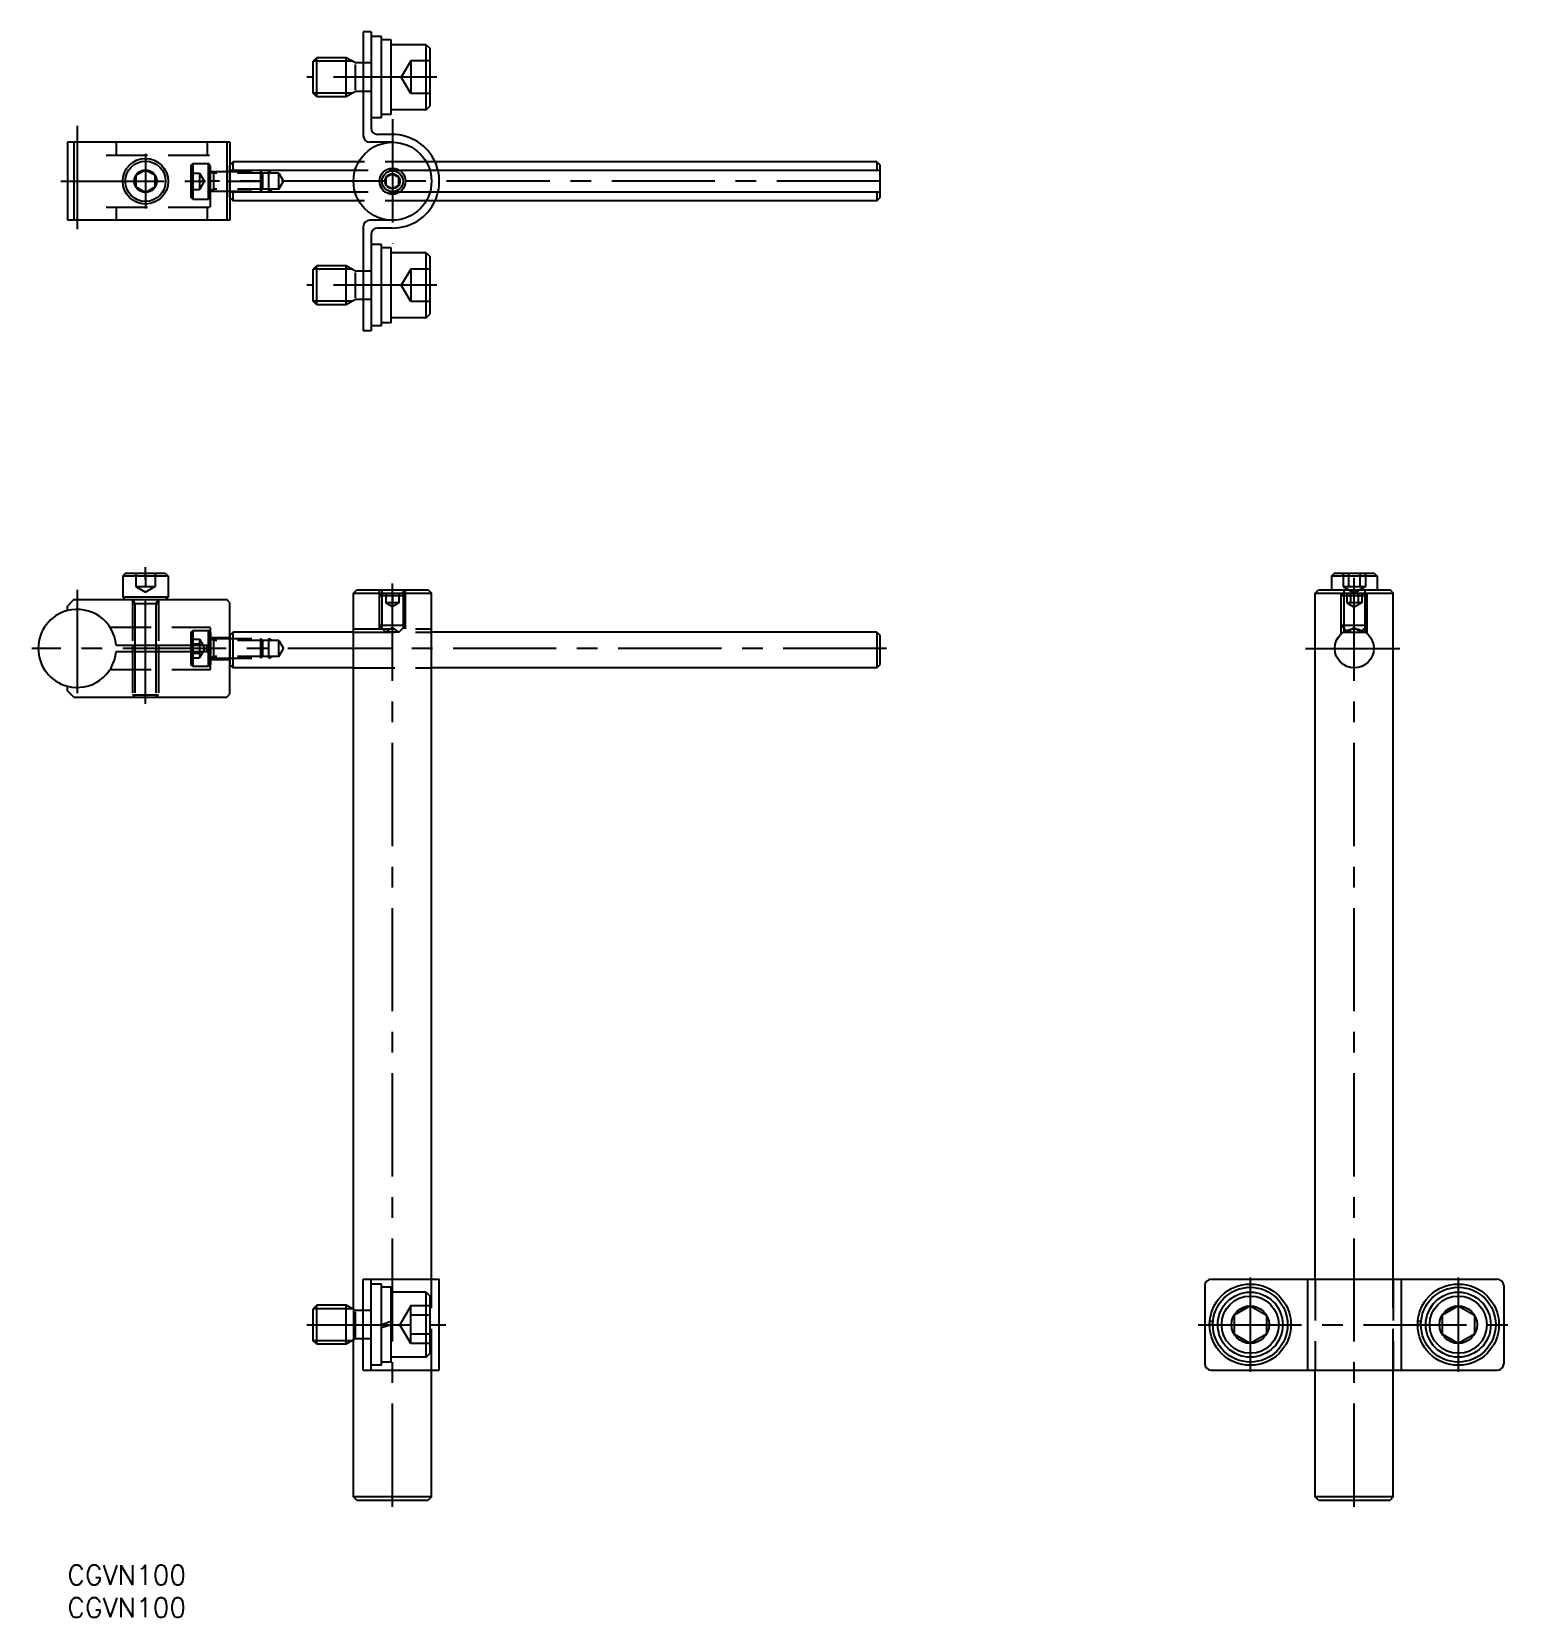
# Model space of a CAD drawing. Extents: x -5 to 222, y -8 to 236.
import ezdxf

# ---------------------------------------------------------------- set-up
doc = ezdxf.new("R2010")
doc.units = 0
doc.header["$LTSCALE"] = 0.5
for name, pattern in [('CENTER', [50.8, 31.75, -6.35, 6.35, -6.35]), ('DASHED', [19.05, 12.7, -6.35]), ('PHANTOM', [63.5, 31.75, -6.35, 6.35, -6.35, 6.35, -6.35])]:
    doc.linetypes.add(name, pattern=pattern)
for name, color, linetype in [('MSM_CENTER', 1, 'CENTER'), ('MSM_CONTINUOUS', 7, 'CONTINUOUS'), ('MSM_DASHED', 4, 'DASHED'), ('MSM_IMAGINARY', 6, 'PHANTOM'), ('MSM_NARROW', 5, 'CONTINUOUS'), ('MSM_PART_NUMBER', 7, 'CONTINUOUS')]:
    doc.layers.add(name, color=color, linetype=linetype)
doc.styles.get("Standard").update_dxf_attribs({"font": 'txt.shx', "height": 3, "bigfont": 'bigfont.shx'})

# ---------------------------------------------------------------- blocks, each defined once
blk = doc.blocks.new('*U44')
at = {"layer": 'MSM_PART_NUMBER'}
blk.add_text('CGVN100', height=3, dxfattribs=at).set_placement((0, -3))
blk = doc.blocks.new('*U45')
at = {"layer": 'MSM_PART_NUMBER'}
blk.add_text('CGVN100', height=3, dxfattribs=at).set_placement((0, -8))

msp = doc.modelspace()

# ---------------------------------------------------------------- linework, layer by layer
at = {"layer": 'MSM_CENTER'}
for p, q in [((56.8, 228.84), (36.8, 228.84)), ((50, 222.39), (50, 203.28)), ((1.5, 221.34), (1.5, 203.34)), ((12, 217.04), (12, 208.64)), ((-1, 212.84), (29.49, 212.84)), ((125, 212.84), (22, 212.84)), ((56.8, 196.84), (36.8, 196.84)), ((197.96, 9), (197.96, 154.5)), ((12, 132.5), (12, 153.5)), ((1.5, 150), (1.5, 132)), ((50, 9), (50, 151)), ((126, 141), (-5.5, 141)), ((190.46, 141), (204.95, 141)), ((181.96, 44.25), (181.96, 29.75)), ((213.96, 44.25), (213.96, 29.75)), ((36.8, 37), (58.2, 37)), ((173.96, 37), (221.96, 37))]:
    msp.add_line(p, q, dxfattribs=at)
at = {"layer": 'MSM_CONTINUOUS'}
for p, q in [((46.7, 235.84), (45.5, 235.84)), ((45.5, 235.84), (45.5, 219.84)), ((46.7, 235.84), (46.7, 221.04)), ((48.3, 235.09), (46.7, 235.09)), ((48.3, 222.59), (48.3, 235.09)), ((49.8, 234.59), (48.3, 234.59)), ((49.8, 223.09), (49.8, 234.59)), ((38.34, 231.84), (37.8, 231.3)), ((42.9, 231.84), (38.34, 231.84)), ((38.34, 225.84), (38.34, 231.84)), ((42.9, 225.84), (42.9, 231.84)), ((44.29, 231.04), (42.9, 231.84)), ((55.2, 233.84), (49.8, 233.84)), ((55.2, 223.84), (55.2, 233.84)), ((55.2, 233.84), (55.8, 233.24)), ((55.8, 224.44), (55.8, 233.24)), ((37.8, 226.38), (37.8, 231.3)), ((45.5, 231.04), (44.29, 231.04)), ((38.34, 225.84), (37.8, 226.38)), ((42.9, 225.84), (38.34, 225.84)), ((44.29, 226.64), (42.9, 225.84)), ((45.5, 226.64), (44.29, 226.64)), ((55.2, 223.84), (55.8, 224.44)), ((48.3, 222.59), (46.7, 222.59)), ((49.8, 223.09), (48.3, 223.09)), ((55.2, 223.84), (49.8, 223.84)), ((52.5, 223.84), (52.5, 223.84)), ((53.85, 223.84), (53.85, 223.84)), ((50, 220.04), (47.7, 220.04)), ((25, 218.84), (0, 218.84)), ((0, 218.84), (0, 206.84)), ((1, 218.84), (1, 206.84)), ((24.5, 218.84), (24.5, 206.84)), ((25, 218.84), (25, 206.84)), ((50, 218.84), (46.5, 218.84)), ((25.5, 215.84), (25, 215.34)), ((25, 215.34), (25, 210.34)), ((25, 210.34), (25, 215.34)), ((25.5, 214.5), (25.5, 215.84)), ((44.8, 215.84), (25.5, 215.84)), ((124.5, 215.84), (55.2, 215.84)), ((124.5, 215.84), (125, 215.34)), ((124.5, 215.84), (124.5, 214.5)), ((125, 210.34), (125, 215.34)), ((12, 214.57), (10.5, 213.71)), ((10.5, 213.71), (10.5, 211.97)), ((13.5, 213.71), (12, 214.57)), ((13.5, 211.97), (13.5, 213.71)), ((44.23, 214.5), (25, 214.5)), ((50, 213.99), (49, 213.42)), ((49, 213.42), (49, 212.26)), ((49, 212.26), (50, 211.68)), ((51, 213.42), (50, 213.99)), ((50, 211.68), (51, 212.26)), ((51, 212.26), (51, 213.42)), ((125, 214.5), (55.77, 214.5)), ((10.5, 211.97), (12, 211.11)), ((12, 211.11), (13.5, 211.97)), ((44.23, 211.18), (25, 211.18)), ((25, 210.34), (25.5, 209.84)), ((25.5, 209.85), (25.5, 211.18)), ((44.8, 209.84), (25.5, 209.84)), ((124.5, 209.84), (55.2, 209.84)), ((125, 211.18), (55.77, 211.18)), ((124.5, 211.18), (124.5, 209.84)), ((124.5, 209.84), (125, 210.34)), ((25, 206.84), (0, 206.84)), ((45.5, 205.84), (45.5, 189.84)), ((50, 206.84), (46.5, 206.84)), ((50, 205.64), (47.7, 205.64)), ((46.7, 204.64), (46.7, 189.84)), ((48.3, 203.09), (46.7, 203.09)), ((48.3, 190.59), (48.3, 203.09)), ((49.8, 202.59), (48.3, 202.59)), ((49.8, 191.09), (49.8, 202.59)), ((55.2, 201.84), (49.8, 201.84)), ((55.2, 191.84), (55.2, 201.84)), ((55.2, 201.84), (55.8, 201.24)), ((55.8, 192.44), (55.8, 201.24)), ((38.34, 199.84), (37.8, 199.3)), ((37.8, 194.38), (37.8, 199.3)), ((42.9, 199.84), (38.34, 199.84)), ((38.34, 193.84), (38.34, 199.84)), ((42.9, 193.84), (42.9, 199.84)), ((44.29, 199.04), (42.9, 199.84)), ((45.5, 199.04), (44.29, 199.04)), ((38.34, 193.84), (37.8, 194.38)), ((42.9, 193.84), (38.34, 193.84)), ((44.29, 194.64), (42.9, 193.84)), ((45.5, 194.64), (44.29, 194.64)), ((48.3, 190.59), (46.7, 190.59)), ((49.8, 191.09), (48.3, 191.09)), ((55.2, 191.84), (49.8, 191.84)), ((52.5, 191.84), (52.5, 191.84)), ((53.85, 191.84), (53.85, 191.84)), ((55.2, 191.84), (55.8, 192.44)), ((46.7, 189.84), (45.5, 189.84)), ((8.5, 152.1), (8.9, 152.5)), ((15.5, 152.1), (8.5, 152.1)), ((8.5, 152.1), (8.5, 148.9)), ((15.1, 152.5), (8.9, 152.5)), ((15.1, 152.5), (15.5, 152.1)), ((15.5, 152.1), (15.5, 148.9)), ((194.46, 152.1), (194.86, 152.5)), ((201.46, 152.1), (194.46, 152.1)), ((194.46, 152.1), (194.46, 150)), ((201.06, 152.5), (194.86, 152.5)), ((201.06, 152.5), (201.46, 152.1)), ((201.46, 152.1), (201.46, 150)), ((15.5, 148.9), (8.5, 148.9)), ((8.5, 148.9), (8.9, 148.5)), ((15.1, 148.5), (15.5, 148.9)), ((44, 149.5), (44.5, 150)), ((44, 149.5), (56, 149.5)), ((44, 39.36), (44, 149.5)), ((44.5, 150), (55.5, 150)), ((55.5, 150), (56, 149.5)), ((56, 44), (56, 149.5)), ((191.96, 149.5), (192.46, 150)), ((191.96, 149.5), (203.96, 149.5)), ((191.96, 44), (191.96, 149.5)), ((192.46, 150), (203.46, 150)), ((203.46, 150), (203.96, 149.5)), ((203.96, 44), (203.96, 149.5)), ((1, 148.5), (0, 147.5)), ((0, 146.81), (0, 147.5)), ((1, 148.5), (24.5, 148.5)), ((25, 148), (24.5, 148.5)), ((25, 134), (25, 148)), ((7.48, 141.5), (21.5, 141.5)), ((10, 141.5), (10, 140.5)), ((14, 141.5), (14, 140.5)), ((19, 141.5), (19, 140.5)), ((19.3, 141.5), (19.3, 140.5)), ((21.5, 140.5), (21.5, 141.5)), ((25.5, 143.5), (25, 143)), ((25, 143), (25, 138.5)), ((25, 138.5), (25, 143)), ((25.5, 138), (25.5, 143.5)), ((44, 143.5), (25.5, 143.5)), ((124.5, 143.5), (56, 143.5)), ((124.5, 143.5), (125, 143)), ((124.5, 143.5), (124.5, 141)), ((125, 138.5), (125, 143)), ((196.3, 143.5), (199.62, 143.5)), ((196.96, 143.5), (196.73, 143.73)), ((198.96, 143.5), (199.19, 143.73)), ((7.48, 140.5), (21.5, 140.5)), ((124.5, 141), (124.5, 138)), ((25, 138.5), (25.5, 138)), ((44, 138), (25.5, 138)), ((124.5, 138), (56, 138)), ((124.5, 138), (125, 138.5)), ((0, 134.5), (0, 135.19)), ((1, 133.5), (0, 134.5)), ((1, 133.5), (24.5, 133.5)), ((24.5, 133.5), (25, 134)), ((45.5, 30), (45.5, 44)), ((45.5, 44), (57.2, 44)), ((46.7, 30), (46.7, 44)), ((57.2, 30), (57.2, 44)), ((175.96, 44), (219.96, 44)), ((190.76, 44), (190.76, 30)), ((205.16, 44), (205.16, 30)), ((48.3, 43.25), (46.7, 43.25)), ((48.3, 30.75), (48.3, 43.25)), ((49.8, 42.75), (48.3, 42.75)), ((49.8, 31.25), (49.8, 42.75)), ((55.2, 42), (49.8, 42)), ((55.2, 32), (55.2, 42)), ((55.2, 42), (55.8, 41.4)), ((174.96, 43), (174.96, 31)), ((220.96, 43), (220.96, 31)), ((38.34, 40), (37.8, 39.46)), ((37.8, 34.54), (37.8, 39.46)), ((42.9, 40), (38.34, 40)), ((38.34, 34), (38.34, 40)), ((42.9, 34), (42.9, 40)), ((44.29, 39.2), (42.9, 40)), ((45.5, 39.2), (44.29, 39.2)), ((55.8, 32.6), (55.8, 41.4)), ((181.96, 39.89), (179.46, 38.44)), ((181.96, 39.89), (184.46, 38.44)), ((213.96, 39.89), (211.46, 38.44)), ((213.96, 39.89), (216.46, 38.44)), ((49.8, 37.5), (48.3, 37)), ((49.8, 37), (48.3, 36.5)), ((176.21, 37), (175.71, 37)), ((176.23, 37.5), (175.73, 37.5)), ((179.46, 38.44), (179.46, 35.56)), ((184.46, 38.44), (184.46, 35.56)), ((208.21, 37), (207.71, 37)), ((208.23, 37.5), (207.73, 37.5)), ((211.46, 38.44), (211.46, 35.56)), ((216.46, 38.44), (216.46, 35.56)), ((38.34, 34), (37.8, 34.54)), ((44.29, 34.8), (42.9, 34)), ((44, 10.5), (44, 34.64)), ((45.5, 34.8), (44.29, 34.8)), ((181.96, 34.11), (179.46, 35.56)), ((184.46, 35.56), (181.96, 34.11)), ((213.96, 34.11), (211.46, 35.56)), ((216.46, 35.56), (213.96, 34.11)), ((42.9, 34), (38.34, 34)), ((55.2, 32), (49.8, 32)), ((52.5, 32), (52.5, 32)), ((53.85, 32), (53.85, 32)), ((55.2, 32), (55.8, 32.6)), ((45.5, 30), (57.2, 30)), ((48.3, 30.75), (46.7, 30.75)), ((49.8, 31.25), (48.3, 31.25)), ((56, 10.5), (56, 30)), ((175.96, 30), (219.96, 30)), ((191.96, 10.5), (191.96, 30)), ((203.96, 10.5), (203.96, 30)), ((44.5, 10), (44, 10.5)), ((56, 10.5), (44, 10.5)), ((44.5, 10), (55.5, 10)), ((56, 10.5), (55.5, 10)), ((192.46, 10), (191.96, 10.5)), ((203.96, 10.5), (191.96, 10.5)), ((192.46, 10), (203.46, 10)), ((203.96, 10.5), (203.46, 10))]:
    msp.add_line(p, q, dxfattribs=at)
for centre, radius in [((50, 212.84), 6), ((12, 212.84), 3.5), ((12, 212.84), 3.1), ((50, 212.84), 2), ((12, 212.84), 1.73), ((50, 212.84), 1.15), ((197.96, 141), 3), ((181.96, 37), 6.25), ((181.96, 37), 5.75), ((181.96, 37), 5), ((213.96, 37), 6.25), ((213.96, 37), 5.75), ((213.96, 37), 5), ((181.96, 37), 4.4), ((181.96, 37), 2.89), ((213.96, 37), 4.4), ((213.96, 37), 2.89)]:
    msp.add_circle(centre, radius, dxfattribs=at)
for centre, radius, start, end in [((46.5, 219.84), 1, 180, 270), ((47.7, 221.04), 1, 180, 270), ((50, 212.84), 7.2, 24.6243, 90), ((50, 212.84), 7.2, 270, 335.3757), ((46.5, 205.84), 1, 90, 180), ((47.7, 204.64), 1, 90, 180), ((1.5, 141), 6, 4.7802, 104.4775), ((1.5, 141), 6, 255.5225, 355.2198), ((175.96, 43), 1, 90, 180), ((219.96, 43), 1, 0, 90), ((175.96, 31), 1, 180, 270), ((219.96, 31), 1, 270, 0)]:
    msp.add_arc(centre, radius, start, end, dxfattribs=at)
at = {"layer": 'MSM_DASHED'}
for p, q in [((46.7, 231.04), (45.5, 231.04)), ((52.8, 231.34), (51.36, 228.84)), ((52.8, 231.34), (52.8, 226.34)), ((55.8, 231.34), (52.8, 231.34)), ((52.8, 226.34), (51.36, 228.84)), ((55.8, 228.84), (52.8, 228.84)), ((46.7, 226.64), (45.5, 226.64)), ((55.8, 226.34), (52.8, 226.34)), ((7.48, 218.84), (7.48, 216.84)), ((21.5, 218.84), (21.5, 216.84)), ((5.97, 216.84), (22, 216.84)), ((19, 215.29), (19.3, 215.59)), ((19, 215.29), (19, 210.39)), ((19.3, 215.59), (21.7, 215.59)), ((19.3, 215.59), (19.3, 210.09)), ((22, 215.29), (21.7, 215.59)), ((21.7, 210.09), (21.7, 215.59)), ((22, 208.84), (22, 216.84)), ((55.2, 215.84), (44.8, 215.84)), ((19, 214.09), (20.3, 214.09)), ((19, 212.84), (20.3, 212.84)), ((20.3, 214.09), (20.3, 211.59)), ((20.3, 214.09), (21.02, 212.84)), ((21.02, 212.84), (20.3, 211.59)), ((22, 214.34), (31, 214.34)), ((22, 214.34), (22.47, 214.07)), ((22.47, 214.34), (22.47, 211.34)), ((32.5, 214.07), (22.47, 214.07)), ((29.73, 211.34), (29.73, 214.34)), ((29.73, 214.34), (30, 214.07)), ((30, 214.07), (30, 211.61)), ((31, 211.34), (31, 214.34)), ((31, 214.34), (31.47, 214.07)), ((32.5, 211.61), (32.5, 214.07)), ((32.5, 214.07), (33.21, 212.84)), ((32.5, 211.61), (33.21, 212.84)), ((55.77, 214.5), (44.23, 214.5)), ((19, 211.59), (20.3, 211.59)), ((19.3, 210.09), (19, 210.39)), ((19.3, 210.09), (21.7, 210.09)), ((22, 210.39), (21.7, 210.09)), ((22, 211.34), (22.47, 211.61)), ((22, 211.34), (31, 211.34)), ((32.5, 211.61), (22.47, 211.61)), ((30, 211.61), (29.73, 211.34)), ((31, 211.34), (31.47, 211.61)), ((55.77, 211.18), (44.23, 211.18)), ((55.2, 209.84), (44.8, 209.84)), ((5.97, 208.84), (22, 208.84)), ((7.48, 208.84), (7.48, 206.92)), ((21.5, 208.84), (21.5, 206.84)), ((46.7, 199.04), (45.5, 199.04)), ((52.8, 199.34), (51.36, 196.84)), ((52.8, 199.34), (52.8, 194.34)), ((55.8, 199.34), (52.8, 199.34)), ((52.8, 194.34), (51.36, 196.84)), ((55.8, 196.84), (52.8, 196.84)), ((46.7, 194.64), (45.5, 194.64)), ((55.8, 194.34), (52.8, 194.34)), ((10.5, 152.5), (10.5, 150.5)), ((12, 152.5), (12, 150.5)), ((13.5, 152.5), (13.5, 150.5)), ((196.23, 152.5), (196.23, 150.5)), ((197.09, 152.5), (197.09, 150.5)), ((198.83, 152.5), (198.83, 150.5)), ((199.69, 152.5), (199.69, 150.5)), ((10.5, 150.5), (12, 149.63)), ((10.5, 150.5), (13.5, 150.5)), ((13.5, 150.5), (12, 149.63)), ((48, 144), (48, 150)), ((48.38, 149.5), (48, 149.12)), ((48, 149.12), (52, 149.12)), ((48.38, 150), (48.38, 144)), ((49, 149.5), (49, 148)), ((50, 149.5), (50, 148)), ((51, 149.5), (51, 148)), ((51.62, 150), (51.62, 144)), ((51.62, 149.5), (52, 149.12)), ((52, 144), (52, 150)), ((195.96, 143.24), (195.96, 150)), ((196.34, 149.5), (195.96, 149.12)), ((195.96, 149.12), (199.96, 149.12)), ((196.23, 150.5), (197.96, 149.5)), ((196.23, 150.5), (199.69, 150.5)), ((196.34, 150), (196.34, 143.52)), ((196.81, 149.5), (196.81, 148)), ((197.38, 149.5), (197.38, 148)), ((199.69, 150.5), (197.96, 149.5)), ((198.54, 149.5), (198.54, 148)), ((199.11, 149.5), (199.11, 148)), ((199.58, 150), (199.58, 143.52)), ((199.58, 149.5), (199.96, 149.12)), ((199.96, 143.24), (199.96, 150)), ((10, 148.5), (10.38, 147.84)), ((10, 148.5), (10, 141.5)), ((14, 147.84), (10, 147.84)), ((10.38, 147.84), (10.38, 141.5)), ((14, 148.5), (13.62, 147.84)), ((13.62, 147.84), (13.62, 141.5)), ((14, 148.5), (14, 141.5)), ((51, 148), (49, 148)), ((49, 148), (50, 147.42)), ((51, 148), (50, 147.42)), ((199.11, 148), (196.81, 148)), ((196.81, 148), (197.96, 147.33)), ((199.11, 148), (197.96, 147.33)), ((6.54, 144.25), (22, 144.25)), ((22, 137.75), (22, 144.25)), ((44, 144), (56, 144)), ((52, 144.5), (48, 144.5)), ((49, 143.5), (48, 144.5)), ((49, 143.5), (50, 144.21)), ((51, 143.5), (50, 144.21)), ((51, 143.5), (52, 144.5)), ((199.96, 144.5), (195.96, 144.5)), ((196.73, 143.73), (195.96, 144.5)), ((196.96, 143.5), (197.96, 144.21)), ((198.96, 143.5), (197.96, 144.21)), ((199.19, 143.73), (199.96, 144.5)), ((19, 143.45), (19.3, 143.75)), ((19, 143.45), (19, 141.5)), ((19, 142.44), (20.3, 142.44)), ((19, 141.72), (20.3, 141.72)), ((19.3, 143.75), (21.7, 143.75)), ((19.3, 143.75), (19.3, 141.5)), ((20.3, 142.44), (20.3, 139.56)), ((20.3, 142.44), (21.13, 141)), ((22, 143.45), (21.7, 143.75)), ((21.7, 138.25), (21.7, 143.75)), ((22, 143.45), (22, 138.55)), ((22, 142.7), (25, 142.7)), ((22, 142.5), (22.47, 142.23)), ((22, 142.5), (31, 142.5)), ((22.47, 142.5), (22.47, 139.5)), ((32.5, 142.23), (22.47, 142.23)), ((29.73, 139.5), (29.73, 142.5)), ((29.73, 142.5), (30, 142.23)), ((30, 142.23), (30, 139.77)), ((31, 139.5), (31, 142.5)), ((31, 142.5), (31.47, 142.23)), ((32.5, 139.77), (32.5, 142.23)), ((32.5, 142.23), (33.21, 141)), ((44, 143.5), (56, 143.5)), ((51, 143.5), (49, 143.5)), ((10, 140.5), (10, 133.88)), ((10.38, 140.5), (10.38, 133.5)), ((13.62, 140.5), (13.62, 133.5)), ((14, 140.5), (14, 133.88)), ((19, 140.5), (19, 138.55)), ((19, 140.28), (20.3, 140.28)), ((19, 139.56), (20.3, 139.56)), ((19.3, 140.5), (19.3, 138.25)), ((21.13, 141), (20.3, 139.56)), ((22, 139.5), (22.47, 139.77)), ((22, 139.5), (31, 139.5)), ((22, 139.3), (25, 139.3)), ((32.5, 139.77), (22.47, 139.77)), ((30, 139.77), (29.73, 139.5)), ((31, 139.5), (31.47, 139.77)), ((32.5, 139.77), (33.21, 141)), ((6.54, 137.75), (22, 137.75)), ((19.3, 138.25), (19, 138.55)), ((19.3, 138.25), (21.7, 138.25)), ((22, 138.55), (21.7, 138.25)), ((44, 138), (56, 138)), ((10, 133.88), (14, 133.88)), ((10, 133.88), (10.38, 133.5)), ((13.62, 133.5), (14, 133.88)), ((56, 30), (56, 44)), ((191.96, 44), (191.96, 30)), ((203.96, 44), (203.96, 30)), ((203.96, 30), (203.96, 44)), ((44, 39.36), (44, 34.64)), ((46.7, 39.2), (45.5, 39.2)), ((52.8, 39.89), (51.13, 37)), ((52.8, 34.11), (52.8, 39.89)), ((55.8, 39.89), (52.8, 39.89)), ((52.8, 34.11), (51.13, 37)), ((55.8, 38.44), (52.8, 38.44)), ((46.7, 34.8), (45.5, 34.8)), ((55.8, 35.56), (52.8, 35.56)), ((55.8, 34.11), (52.8, 34.11))]:
    msp.add_line(p, q, dxfattribs=at)
msp.add_arc((50, 212.84), 7.2, 335.3757, 24.6243, dxfattribs=at)
at = {"layer": 'MSM_IMAGINARY'}
msp.add_arc((1.5, 141), 6, 104.4775, 255.5225, dxfattribs=at)
at = {"layer": 'MSM_NARROW'}
for p, q in [((43.84, 231.3), (37.8, 231.3)), ((38.34, 231.3), (37.8, 231.3)), ((44.29, 226.89), (44.29, 230.79)), ((43.84, 226.38), (37.8, 226.38)), ((38.34, 226.38), (37.8, 226.38)), ((43.84, 199.3), (37.8, 199.3)), ((38.34, 199.3), (37.8, 199.3)), ((44.29, 194.89), (44.29, 198.79)), ((43.84, 194.38), (37.8, 194.38)), ((38.34, 194.38), (37.8, 194.38)), ((10.38, 141.5), (10.38, 140.5)), ((13.62, 141.5), (13.62, 140.5)), ((43.84, 39.46), (37.8, 39.46)), ((38.34, 39.46), (37.8, 39.46)), ((44.29, 35.05), (44.29, 38.95)), ((43.84, 34.54), (37.8, 34.54)), ((38.34, 34.54), (37.8, 34.54))]:
    msp.add_line(p, q, dxfattribs=at)
msp.add_circle((50, 212.84), 1.62, dxfattribs=at)

# ---------------------------------------------------------------- block references
at = {"layer": 'MSM_CONTINUOUS'}
for name in ['*U44', '*U45']:
    msp.add_blockref(name, (0, 0), dxfattribs=at)

doc.saveas('drawing.dxf')
